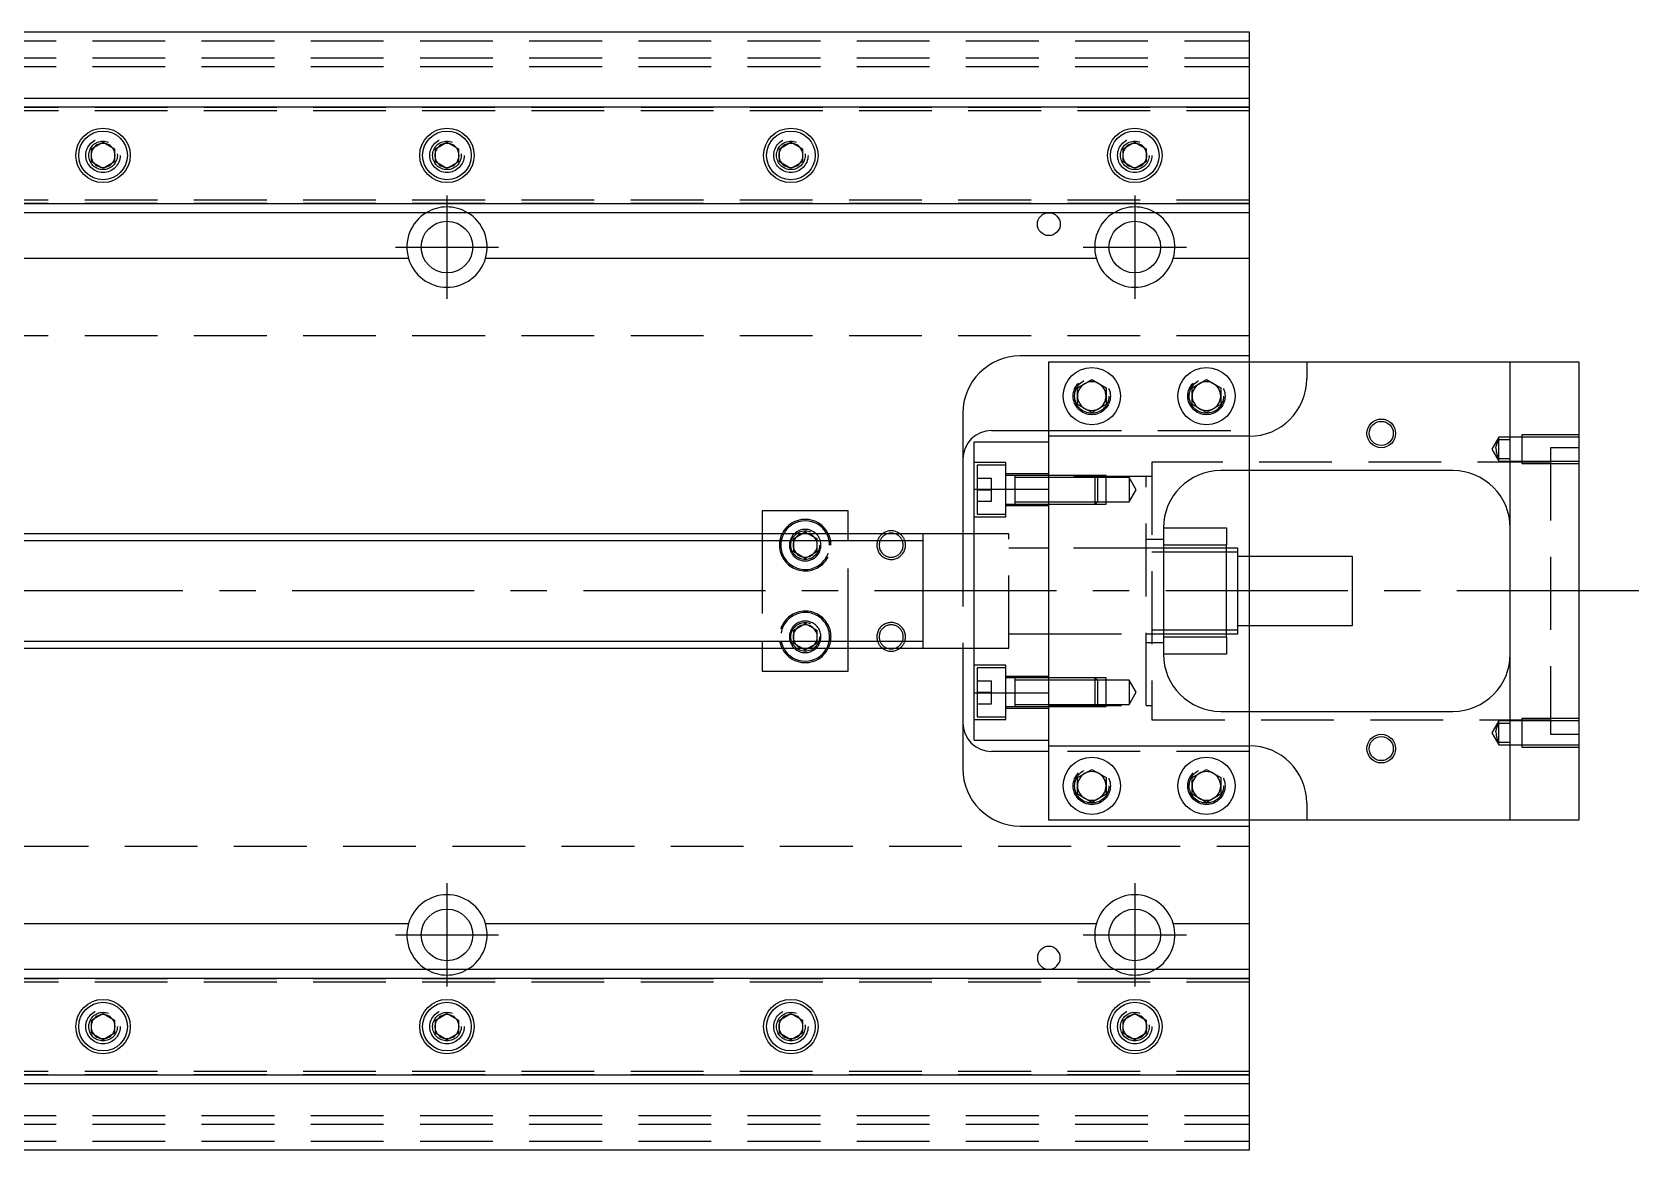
# Model space of a CAD drawing. Extents: x -20 to 872, y -274 to 102.
# Drawn here: x 427.6 to 707.9, y -97.5 to 97.5 of the extents above; entities that cross this region are included whole.
import ezdxf

# ---------------------------------------------------------------- set-up
doc = ezdxf.new("R2010")
doc.units = 0
doc.linetypes.add('CENTER', pattern=[50.8, 31.75, -6.35, 6.35, -6.35])
doc.linetypes.add('DASHED', pattern=[19.05, 12.7, -6.35])
doc.layers.get('0').update_dxf_attribs({"linetype": 'CONTINUOUS'})
doc.layers.add('CENTER', color=1, linetype='CENTER')

msp = doc.modelspace()

# ---------------------------------------------------------------- linework, layer by layer
at = {"color": 3, "linetype": 'DASHED'}
for p, q in [((0, 96), (640, 96)), ((0, 93), (640, 93)), ((0, 91.5), (640, 91.5)), ((419.5, 84.403994), (640, 84.403994)), ((419.5, 83.8), (640, 83.8)), ((442.483582, 76.286038), (442.5, 76)), ((502.483582, 76.286038), (502.5, 76)), ((562.483582, 76.286038), (562.5, 76)), ((617.5, 76), (617.534018, 76.411016)), ((640, 68.2), (419.5, 68.2)), ((640, 67.596006), (419.5, 67.596006)), ((640, 44.5), (5.640312, 44.5)), ((640, 28), (640, 40)), ((609.5, 34), (609.520026, 34.346056)), ((629.5, 34), (629.520026, 34.346056)), ((605, 28), (640, 28)), ((605, 17.78342), (605, 26)), ((640, 27), (640, 28)), ((640, 21), (640, 27)), ((683.5, 26.848738), (682.287564, 24.748738)), ((683.060666, 25.226886), (683.163852, 25.611128)), ((683.163852, 25.611128), (683.302956, 25.985522)), ((683.302956, 25.985522), (683.5, 26.435254)), ((683.5, 26.435254), (683.5, 26.848738)), ((687.5, 26.848738), (683.5, 26.848738)), ((683.5, 23.06222), (683.5, 26.435794)), ((683.5, 26.435254), (685.5, 26.435254)), ((687.5, 27.248732), (687.5, 22.248742)), ((697.5, 27.248732), (687.5, 27.248732)), ((697.5, 26.848738), (687.5, 26.848738)), ((597.5, 22.42767), (592, 22.42767)), ((597.5, 12.92767), (597.5, 22.42767)), ((623, 22.5), (623, -22.5)), ((692.5, 22.5), (623, 22.5)), ((682.287564, 24.748738), (683.5, 22.648738)), ((683.016436, 24.911344), (683.060666, 25.226886)), ((683.5, 22.648738), (683.5, 23.06222)), ((685.5, 23.06222), (683.5, 23.06222)), ((683.5, 22.648738), (687.5, 22.648738)), ((687.5, 22.648738), (697.5, 22.648738)), ((692.5, 25), (692.5, -25)), ((697.5, 25), (692.5, 25)), ((592.5, 21.92767), (592.5, 13.42767)), ((597.5, 21.92767), (592.5, 21.92767)), ((592.5, 19.67767), (595, 19.67767)), ((595, 17.67767), (595, 19.67767)), ((605, 20.42767), (597.5, 20.42767)), ((599.1, 20.17767), (597.5, 20.17767)), ((599.1, 20.17767), (599.095, 20.17767)), ((599.1, 20.17767), (599.1, 19.92022)), ((599.105, 20.17767), (599.1, 20.17767)), ((604.99998, 20.17767), (599.1, 20.17767)), ((599.1, 19.92022), (599.1, 15.435068)), ((604.99998, 19.77767), (599.1, 19.77767)), ((613.1, 20.17767), (605, 20.17767)), ((613.1, 20.177664), (605, 20.177664)), ((622, 20), (605, 20)), ((613.5, 19.77767), (605, 19.77767)), ((613.1, 15.17767), (613.1, 20.17767)), ((613.5, 19.77767), (613.1, 20.17767)), ((615, 20.177664), (613.10002, 20.177664)), ((613.5, 19.77767), (613.5, 15.57767)), ((615, 19.77767), (613.50002, 19.77767)), ((615, 15.177674), (615, 20.177664)), ((619, 19.77767), (615, 19.77767)), ((619, 19.77767), (619, 15.57767)), ((620.212436, 17.67767), (619, 19.77767)), ((622, -20), (622, 20)), ((623, 20), (622, 20)), ((687.5, 22.248742), (697.5, 22.248742)), ((592.5, 17.67767), (595, 17.67767)), ((595, 15.67767), (595, 17.67767)), ((619, 15.57767), (620.212436, 17.67767)), ((592.5, 15.67767), (595, 15.67767)), ((597.5, 15.17767), (599.1, 15.17767)), ((597.5, 14.92767), (605, 14.92767)), ((599.095, 15.17767), (599.1, 15.17767)), ((599.1, 15.57767), (604.99998, 15.57767)), ((599.1, 15.435068), (599.1, 15.17767)), ((599.1, 15.17767), (599.105, 15.17767)), ((599.1, 15.17767), (604.99998, 15.17767)), ((605, 15.57767), (613.5, 15.57767)), ((605, 15.177674), (613.1, 15.177674)), ((605, 15.17767), (613.1, 15.17767)), ((613.1, 15.17767), (613.5, 15.57767)), ((613.10002, 15.177674), (615, 15.177674)), ((613.50002, 15.57767), (615, 15.57767)), ((615, 15.57767), (619, 15.57767)), ((592, 12.92767), (597.5, 12.92767)), ((592.5, 13.42767), (597.5, 13.42767)), ((555, 10), (555, 8.75)), ((555, 8.75), (555, -8.75)), ((560.5, 9.1547), (561.964102, 10)), ((560.5, 8.75), (560.5, 9.1547)), ((560.5, 6.8453), (560.5, 8.75)), ((563.035898, 10), (564.5, 9.1547)), ((564.5, 9.1547), (564.5, 8.75)), ((564.5, 8.75), (564.5, 6.8453)), ((570, 8.75), (570, 10)), ((570, -8.75), (570, 8.75)), ((583, 10), (582.995, 10)), ((583.005, 10), (583, 10)), ((590, 10), (590, -10)), ((598, 10), (592, 10)), ((598, -10), (598, 10)), ((625, 9), (622, 9)), ((560, 8), (560.018502, 8.303588)), ((562.5, 5.690598), (560.5, 6.8453)), ((564.5, 6.8453), (562.5, 5.690598)), ((605, 7.5), (598, 7.5)), ((622, 7.5), (605, 7.5)), ((623, 7.5), (622, 7.5)), ((623, 7.5), (622.995, 7.5)), ((625, 7.5), (623, 7.5)), ((623.005, 7.5), (623, 7.5)), ((636, 7.5), (625, 7.5)), ((640, -6), (640, 6)), ((560, -8), (560.018502, -7.696412)), ((560.5, -6.8453), (562.5, -5.690598)), ((560.5, -8.75), (560.5, -6.8453)), ((562.5, -5.690598), (564.5, -6.8453)), ((564.5, -6.8453), (564.5, -8.75)), ((598, -7.5), (605, -7.5)), ((605, -7.5), (622, -7.5)), ((622, -7.5), (623, -7.5)), ((622.995, -7.5), (623, -7.5)), ((623, -7.5), (625, -7.5)), ((623, -7.5), (623.005, -7.5)), ((625, -7.5), (636, -7.5)), ((555, -8.75), (555, -10)), ((560.5, -9.1547), (560.5, -8.75)), ((561.964102, -10), (560.5, -9.1547)), ((564.5, -9.1547), (563.035898, -10)), ((564.5, -8.75), (564.5, -9.1547)), ((570, -10), (570, -8.75)), ((582.995, -10), (583, -10)), ((583, -10), (583.005, -10)), ((592, -10), (598, -10)), ((622, -9), (625, -9)), ((597.5, -12.92767), (592, -12.92767)), ((592.5, -13.42767), (592.5, -21.92767)), ((597.5, -13.42767), (592.5, -13.42767)), ((597.5, -22.42767), (597.5, -12.92767)), ((592.5, -15.67767), (595, -15.67767)), ((595, -17.67767), (595, -15.67767)), ((605, -14.92767), (597.5, -14.92767)), ((599.1, -15.17767), (597.5, -15.17767)), ((599.1, -15.17767), (599.095, -15.17767)), ((599.1, -15.17767), (599.1, -15.435118)), ((604.99998, -15.17767), (599.1, -15.17767)), ((599.105, -15.17767), (599.1, -15.17767)), ((599.1, -15.435118), (599.1, -19.920272)), ((604.99998, -15.57767), (599.1, -15.57767)), ((613.1, -15.17767), (605, -15.17767)), ((613.1, -15.177674), (605, -15.177674)), ((613.5, -15.57767), (605, -15.57767)), ((613.1, -20.17767), (613.1, -15.17767)), ((613.5, -15.57767), (613.1, -15.17767)), ((615, -15.177674), (613.10002, -15.177674)), ((613.5, -15.57767), (613.5, -19.77767)), ((615, -15.57767), (613.50002, -15.57767)), ((615, -20.177664), (615, -15.177674)), ((619, -15.57767), (615, -15.57767)), ((619, -15.57767), (619, -19.77767)), ((620.212436, -17.67767), (619, -15.57767)), ((592.5, -17.67767), (595, -17.67767)), ((595, -19.67767), (595, -17.67767)), ((605, -26), (605, -17.78342)), ((619, -19.77767), (620.212436, -17.67767)), ((592.5, -19.67767), (595, -19.67767)), ((592.5, -21.92767), (597.5, -21.92767)), ((597.5, -20.17767), (599.1, -20.17767)), ((597.5, -20.42767), (605, -20.42767)), ((599.095, -20.17767), (599.1, -20.17767)), ((599.1, -19.77767), (604.99998, -19.77767)), ((599.1, -19.920272), (599.1, -20.17767)), ((599.1, -20.17767), (604.99998, -20.17767)), ((599.1, -20.17767), (599.105, -20.17767)), ((605, -19.77767), (613.5, -19.77767)), ((605, -20), (622, -20)), ((605, -20.177664), (613.1, -20.177664)), ((605, -20.17767), (613.1, -20.17767)), ((613.1, -20.17767), (613.5, -19.77767)), ((613.10002, -20.177664), (615, -20.177664)), ((613.50002, -19.77767), (615, -19.77767)), ((615, -19.77767), (619, -19.77767)), ((622, -20), (623, -20)), ((640, -27), (640, -21)), ((687.5, -22.248742), (687.5, -27.248732)), ((697.5, -22.248742), (687.5, -22.248742)), ((592, -22.42767), (597.5, -22.42767)), ((623, -22.5), (692.5, -22.5)), ((683.5, -22.648738), (682.287564, -24.748738)), ((682.287564, -24.748738), (683.5, -26.848738)), ((683.016436, -24.586132), (683.060666, -24.27059)), ((683.060666, -24.27059), (683.163852, -23.886348)), ((683.163852, -23.886348), (683.302956, -23.511954)), ((683.302956, -23.511954), (683.5, -23.06222)), ((683.5, -23.06222), (683.5, -22.648738)), ((687.5, -22.648738), (683.5, -22.648738)), ((683.5, -26.435254), (683.5, -23.06168)), ((683.5, -23.06222), (685.5, -23.06222)), ((697.5, -22.648738), (687.5, -22.648738)), ((692.5, -25), (697.5, -25)), ((640, -28), (605, -28)), ((640, -28), (640, -27)), ((640, -40), (640, -28)), ((683.5, -26.848738), (683.5, -26.435254)), ((685.5, -26.435254), (683.5, -26.435254)), ((683.5, -26.848738), (687.5, -26.848738)), ((687.5, -26.848738), (697.5, -26.848738)), ((687.5, -27.248732), (697.5, -27.248732)), ((609.5, -34), (609.520026, -33.653944)), ((629.5, -34), (629.520026, -33.653944)), ((5.640312, -44.5), (640, -44.5)), ((419.5, -67.596006), (640, -67.596006)), ((419.5, -68.2), (640, -68.2)), ((437.5, -76), (437.534018, -75.588984)), ((497.5, -76), (497.534018, -75.588984)), ((562.483582, -75.713962), (562.5, -76)), ((622.483582, -75.713962), (622.5, -76)), ((640, -83.8), (419.5, -83.8)), ((640, -84.403994), (419.5, -84.403994)), ((0, -91.5), (640, -91.5)), ((0, -93), (640, -93)), ((0, -96), (640, -96))]:
    msp.add_line(p, q, dxfattribs=at)
at = {"color": 7, "linetype": 'CONTINUOUS'}
for p, q in [((640, 97.5), (420, 97.5)), ((640, 86), (640, 97.5)), ((420, 86), (640, 86)), ((420, 84.460392), (640, 84.460392)), ((640, 84.460392), (640, 86)), ((640, 67.539608), (640, 84.460392)), ((438, 77.1547), (440, 78.309402)), ((438, 74.8453), (438, 77.1547)), ((440, 78.309402), (442, 77.1547)), ((442, 77.1547), (442, 74.8453)), ((498, 77.1547), (500, 78.309402)), ((498, 74.8453), (498, 77.1547)), ((500, 78.309402), (502, 77.1547)), ((502, 77.1547), (502, 74.8453)), ((558, 77.1547), (560, 78.309402)), ((558, 74.8453), (558, 77.1547)), ((560, 78.309402), (562, 77.1547)), ((562, 77.1547), (562, 74.8453)), ((618, 77.1547), (620, 78.309402)), ((618, 74.8453), (618, 77.1547)), ((620, 78.309402), (622, 77.1547)), ((622, 77.1547), (622, 74.8453)), ((440, 73.690598), (438, 74.8453)), ((442, 74.8453), (440, 73.690598)), ((500, 73.690598), (498, 74.8453)), ((502, 74.8453), (500, 73.690598)), ((560, 73.690598), (558, 74.8453)), ((562, 74.8453), (560, 73.690598)), ((620, 73.690598), (618, 74.8453)), ((622, 74.8453), (620, 73.690598)), ((640, 67.539608), (420, 67.539608)), ((640, 66), (640, 67.539608)), ((640, 66), (420, 66)), ((640, 58), (640, 66)), ((493.291796, 58), (420, 58)), ((613.291796, 58), (506.708204, 58)), ((640, 58), (626.708204, 58)), ((640, 41), (640, 58)), ((640, 41), (600, 41)), ((605, 27), (605, 40)), ((605, 40), (650, 40)), ((640, 40), (640, 41)), ((650, 40), (650, 37)), ((650, 40), (685.5, 40)), ((685.5, -40), (685.5, 40)), ((685.5, 40), (697.5, 40)), ((697.5, 40), (697.5, -40)), ((610, 35.443376), (612.5, 36.886752)), ((612.5, 36.886752), (615, 35.443376)), ((630, 35.443376), (632.5, 36.886752)), ((632.5, 36.886752), (635, 35.443376)), ((610, 32.556624), (610, 35.443376)), ((615, 35.443376), (615, 32.556624)), ((630, 32.556624), (630, 35.443376)), ((635, 35.443376), (635, 32.556624)), ((590, 31), (590, 10)), ((612.5, 31.113248), (610, 32.556624)), ((615, 32.556624), (612.5, 31.113248)), ((632.5, 31.113248), (630, 32.556624)), ((635, 32.556624), (632.5, 31.113248)), ((592, 17.78342), (592, 26)), ((592, 26), (605, 26)), ((595, 28), (605, 28)), ((640, 27), (605, 27)), ((605, 17.78342), (605, 27)), ((675.5, 21), (635, 21)), ((640, 6), (640, 21)), ((592, 17.78342), (605, 17.78342)), ((592, -17.78342), (592, 17.78342)), ((605, -17.78342), (605, 17.78342)), ((605, -17.78342), (605, 17.78342)), ((555, 14), (555, 10)), ((570, 14), (555, 14)), ((570, 10), (570, 14)), ((583, 10), (420, 10)), ((561.964102, 10), (562.5, 10.309402)), ((562.5, 10.309402), (563.035898, 10)), ((583, 10.000006), (583, -10.000006)), ((592, 10), (583, 10)), ((625, 11), (636, 11)), ((625, 11), (625, -11)), ((636, 11), (636, 8)), ((625, 6.75), (623, 6.75)), ((636, 8), (625, 8)), ((636, 6.75), (625, 6.75)), ((636, -8), (636, 8)), ((638, 7.5), (636, 7.5)), ((638, 6.75), (636, 6.75)), ((638, -7.5), (638, 7.5)), ((658, 6), (638, 6)), ((658, -6), (658, 6)), ((623, -6.75), (625, -6.75)), ((625, -6.75), (636, -6.75)), ((625, -8), (636, -8)), ((636, -6.75), (638, -6.75)), ((636, -7.5), (638, -7.5)), ((636, -8), (636, -11)), ((638, -6), (658, -6)), ((640, -21), (640, -6)), ((420, -10), (583, -10)), ((555, -10), (555, -14)), ((562.5, -10.309402), (561.964102, -10)), ((563.035898, -10), (562.5, -10.309402)), ((570, -14), (570, -10)), ((583, -10), (592, -10)), ((590, -10), (590, -31)), ((636, -11), (625, -11)), ((555, -14), (570, -14)), ((592, -17.78342), (605, -17.78342)), ((592, -26), (592, -17.78342)), ((605, -27), (605, -17.78342)), ((635, -21), (675.5, -21)), ((592, -26), (605, -26)), ((605, -28), (595, -28)), ((605, -27), (640, -27)), ((605, -40), (605, -27)), ((610, -32.556624), (612.5, -31.113248)), ((610, -35.443376), (610, -32.556624)), ((612.5, -31.113248), (615, -32.556624)), ((615, -32.556624), (615, -35.443376)), ((630, -32.556624), (632.5, -31.113248)), ((630, -35.443376), (630, -32.556624)), ((632.5, -31.113248), (635, -32.556624)), ((635, -32.556624), (635, -35.443376)), ((612.5, -36.886752), (610, -35.443376)), ((615, -35.443376), (612.5, -36.886752)), ((632.5, -36.886752), (630, -35.443376)), ((635, -35.443376), (632.5, -36.886752)), ((650, -37), (650, -40)), ((600, -41), (640, -41)), ((650, -40), (605, -40)), ((640, -41), (640, -40)), ((640, -58), (640, -41)), ((685.5, -40), (650, -40)), ((697.5, -40), (685.5, -40)), ((420, -58), (493.291796, -58)), ((506.708204, -58), (613.291796, -58)), ((626.708204, -58), (640, -58)), ((640, -66), (640, -58)), ((420, -66), (640, -66)), ((640, -67.539608), (640, -66)), ((420, -67.539608), (640, -67.539608)), ((640, -84.460392), (640, -67.539608)), ((438, -74.8453), (440, -73.690598)), ((438, -77.1547), (438, -74.8453)), ((440, -73.690598), (442, -74.8453)), ((442, -74.8453), (442, -77.1547)), ((498, -74.8453), (500, -73.690598)), ((498, -77.1547), (498, -74.8453)), ((500, -73.690598), (502, -74.8453)), ((502, -74.8453), (502, -77.1547)), ((558, -74.8453), (560, -73.690598)), ((558, -77.1547), (558, -74.8453)), ((560, -73.690598), (562, -74.8453)), ((562, -74.8453), (562, -77.1547)), ((618, -74.8453), (620, -73.690598)), ((618, -77.1547), (618, -74.8453)), ((620, -73.690598), (622, -74.8453)), ((622, -74.8453), (622, -77.1547)), ((440, -78.309402), (438, -77.1547)), ((442, -77.1547), (440, -78.309402)), ((500, -78.309402), (498, -77.1547)), ((502, -77.1547), (500, -78.309402)), ((560, -78.309402), (558, -77.1547)), ((562, -77.1547), (560, -78.309402)), ((620, -78.309402), (618, -77.1547)), ((622, -77.1547), (620, -78.309402)), ((640, -84.460392), (420, -84.460392)), ((640, -86), (420, -86)), ((640, -86), (640, -84.460392)), ((640, -97.5), (640, -86)), ((420, -97.5), (640, -97.5))]:
    msp.add_line(p, q, dxfattribs=at)
at = {"color": 3, "linetype": 'CONTINUOUS'}
for p, q in [((583, 8.75), (420, 8.75)), ((420, -8.75), (583, -8.75))]:
    msp.add_line(p, q, dxfattribs=at)
at = {"color": 7, "linetype": 'CONTINUOUS'}
for centre, radius in [((440, 76), 4.75), ((440, 76), 4.25), ((500, 76), 4.75), ((500, 76), 4.25), ((560, 76), 4.75), ((560, 76), 4.25), ((620, 76), 4.75), ((620, 76), 4.25), ((500, 60), 4.5), ((605, 64), 2), ((620, 60), 4.5), ((612.5, 34), 5), ((632.5, 34), 5), ((663, 27.5), 2.1), ((663, -27.5), 2.1), ((612.5, -34), 5), ((632.5, -34), 5), ((500, -60), 4.5), ((620, -60), 4.5), ((440, -76), 4.75), ((440, -76), 4.25), ((500, -76), 4.75), ((500, -76), 4.25), ((560, -76), 4.75), ((560, -76), 4.25), ((620, -76), 4.75), ((620, -76), 4.25)]:
    msp.add_circle(centre, radius, dxfattribs=at)
at = {"color": 3, "linetype": 'DASHED'}
for centre, radius in [((440, 76), 3), ((440, 76), 2.5), ((500, 76), 3), ((500, 76), 2.5), ((560, 76), 3), ((560, 76), 2.5), ((620, 76), 3), ((620, 76), 2.5), ((612.5, 34), 3.25), ((612.5, 34), 3), ((632.5, 34), 3.25), ((632.5, 34), 3), ((562.5, 8), 2.5), ((562.5, -8), 2.5), ((612.5, -34), 3.25), ((632.5, -34), 3.25), ((612.5, -34), 3), ((632.5, -34), 3), ((440, -76), 3), ((440, -76), 2.5), ((500, -76), 3), ((500, -76), 2.5), ((560, -76), 3), ((560, -76), 2.5), ((620, -76), 3), ((620, -76), 2.5)]:
    msp.add_circle(centre, radius, dxfattribs=at)
at = {"color": 3, "linetype": 'CONTINUOUS'}
for centre in [(663, 27.5), (663, -27.5)]:
    msp.add_circle(centre, 2.5, dxfattribs=at)
at = {"color": 7, "linetype": 'CONTINUOUS'}
for centre, radius, start, end in [((440, 76), 2.1, 162.24721, 180), ((440, 76), 2.1, 180, 197.75279), ((440, 76), 2.1, 137.75279, 162.24721), ((440, 76), 2.1, 102.24721, 137.75279), ((440, 76), 2.1, 77.75279, 102.24721), ((440, 76), 2.1, 42.24721, 77.75279), ((440, 76), 2.1, 17.75279, 42.24721), ((440, 76), 2.1, 342.24721, 17.75279), ((500, 76), 2.1, 162.24721, 180), ((500, 76), 2.1, 180, 197.75279), ((500, 76), 2.1, 137.75279, 162.24721), ((500, 76), 2.1, 102.24721, 137.75279), ((500, 76), 2.1, 77.75279, 102.24721), ((500, 76), 2.1, 42.24721, 77.75279), ((500, 76), 2.1, 17.75279, 42.24721), ((500, 76), 2.1, 342.24721, 17.75279), ((560, 76), 2.1, 162.24721, 180), ((560, 76), 2.1, 180, 197.75279), ((560, 76), 2.1, 137.75279, 162.24721), ((560, 76), 2.1, 102.24721, 137.75279), ((560, 76), 2.1, 77.75279, 102.24721), ((560, 76), 2.1, 42.24721, 77.75279), ((560, 76), 2.1, 17.75279, 42.24721), ((560, 76), 2.1, 342.24721, 17.75279), ((620, 76), 2.1, 162.24721, 180), ((620, 76), 2.1, 180, 197.75279), ((620, 76), 2.1, 137.75279, 162.24721), ((620, 76), 2.1, 102.24721, 137.75279), ((620, 76), 2.1, 77.75279, 102.24721), ((620, 76), 2.1, 42.24721, 77.75279), ((620, 76), 2.1, 17.75279, 42.24721), ((620, 76), 2.1, 342.24721, 17.75279), ((440, 76), 2.1, 197.75279, 222.24721), ((440, 76), 2.1, 222.24721, 257.75279), ((440, 76), 2.1, 257.75279, 282.24721), ((440, 76), 2.1, 282.24721, 317.75279), ((440, 76), 2.1, 317.75279, 342.24721), ((500, 76), 2.1, 197.75279, 222.24721), ((500, 76), 2.1, 222.24721, 257.75279), ((500, 76), 2.1, 257.75279, 282.24721), ((500, 76), 2.1, 282.24721, 317.75279), ((500, 76), 2.1, 317.75279, 342.24721), ((560, 76), 2.1, 197.75279, 222.24721), ((560, 76), 2.1, 222.24721, 257.75279), ((560, 76), 2.1, 257.75279, 282.24721), ((560, 76), 2.1, 282.24721, 317.75279), ((560, 76), 2.1, 317.75279, 342.24721), ((620, 76), 2.1, 197.75279, 222.24721), ((620, 76), 2.1, 222.24721, 257.75279), ((620, 76), 2.1, 257.75279, 282.24721), ((620, 76), 2.1, 282.24721, 317.75279), ((620, 76), 2.1, 317.75279, 342.24721), ((500, 60), 7, 121.002719, 196.60155), ((500, 60), 7, 343.39845, 58.997281), ((620, 60), 7, 121.002719, 196.60155), ((620, 60), 7, 343.39845, 58.997281), ((500, 60), 7, 196.60155, 343.39845), ((620, 60), 7, 196.60155, 343.39845), ((600, 31), 10, 90, 180), ((612.5, 34), 2.5, 60, 120), ((632.5, 34), 2.5, 60, 120), ((640, 37), 10, 270, 0), ((612.5, 34), 2.5, 120, 180), ((612.5, 34), 2.5, 180, 240), ((612.5, 34), 2.5, 0, 60), ((612.5, 34), 2.5, 300, 0), ((632.5, 34), 2.5, 120, 180), ((632.5, 34), 2.5, 180, 240), ((632.5, 34), 2.5, 0, 60), ((632.5, 34), 2.5, 300, 0), ((612.5, 34), 2.5, 240, 300), ((632.5, 34), 2.5, 240, 300), ((595, 23), 5, 90, 180), ((635, 11), 10, 90, 180), ((675.5, 11), 10, 0, 90), ((562.5, 8), 4.5, 26.3878, 153.6122), ((562.5, 8), 4.25, 28.072487, 151.927513), ((562.5, 8), 2.1, 162.24721, 180), ((562.5, 8), 2.1, 159.075168, 162.24721), ((562.5, 8), 2.1, 137.75279, 159.075168), ((562.5, 8), 2.1, 107.75279, 137.75279), ((562.5, 8), 2.1, 102.24721, 107.75279), ((562.5, 8), 2.1, 77.75279, 102.24721), ((562.5, 8), 2.1, 72.24721, 77.75279), ((562.5, 8), 2.1, 42.24721, 72.24721), ((562.5, 8), 2.1, 20.924832, 42.24721), ((562.5, 8), 2.1, 17.75279, 20.924832), ((562.5, 8), 2.1, 342.24721, 17.75279), ((577.5, 8), 2.1, 90, 107.75279), ((577.5, 8), 2.1, 72.24721, 90), ((562.5, 8), 2.1, 180, 197.75279), ((562.5, 8), 2.1, 197.75279, 222.24721), ((562.5, 8), 2.1, 222.24721, 257.75279), ((562.5, 8), 2.1, 257.75279, 282.24721), ((562.5, 8), 2.1, 282.24721, 317.75279), ((562.5, 8), 2.1, 317.75279, 342.24721), ((562.5, -8), 2.1, 162.24721, 180), ((562.5, -8), 2.1, 180, 197.75279), ((562.5, -8), 2.1, 137.75279, 162.24721), ((562.5, -8), 2.1, 102.24721, 137.75279), ((562.5, -8), 2.1, 77.75279, 102.24721), ((562.5, -8), 2.1, 42.24721, 77.75279), ((562.5, -8), 2.1, 17.75279, 42.24721), ((562.5, -8), 2.1, 342.24721, 17.75279), ((562.5, -8), 4.5, 206.3878, 333.6122), ((562.5, -8), 4.25, 208.072487, 331.927513), ((562.5, -8), 2.1, 197.75279, 200.924832), ((562.5, -8), 2.1, 200.924832, 222.24721), ((562.5, -8), 2.1, 222.24721, 252.24721), ((562.5, -8), 2.1, 252.24721, 257.75279), ((562.5, -8), 2.1, 257.75279, 282.24721), ((562.5, -8), 2.1, 282.24721, 287.75279), ((562.5, -8), 2.1, 287.75279, 317.75279), ((562.5, -8), 2.1, 317.75279, 339.075168), ((562.5, -8), 2.1, 339.075168, 342.24721), ((577.5, -8), 2.1, 252.24721, 287.75279), ((635, -11), 10, 180, 270), ((675.5, -11), 10, 270, 0), ((595, -23), 5, 180, 270), ((640, -37), 10, 0, 90), ((600, -31), 10, 180, 270), ((612.5, -34), 2.5, 120, 180), ((612.5, -34), 2.5, 60, 120), ((612.5, -34), 2.5, 0, 60), ((632.5, -34), 2.5, 120, 180), ((632.5, -34), 2.5, 60, 120), ((632.5, -34), 2.5, 0, 60), ((612.5, -34), 2.5, 180, 240), ((612.5, -34), 2.5, 240, 300), ((612.5, -34), 2.5, 300, 0), ((632.5, -34), 2.5, 180, 240), ((632.5, -34), 2.5, 240, 300), ((632.5, -34), 2.5, 300, 0), ((500, -60), 7, 16.60155, 163.39845), ((620, -60), 7, 16.60155, 163.39845), ((500, -60), 7, 163.39845, 238.997281), ((500, -60), 7, 301.002719, 16.60155), ((620, -60), 7, 163.39845, 238.997281), ((620, -60), 7, 301.002719, 16.60155), ((605, -64), 2, 90, 270), ((605, -64), 2, 270, 90), ((440, -76), 2.1, 162.24721, 180), ((440, -76), 2.1, 137.75279, 162.24721), ((440, -76), 2.1, 102.24721, 137.75279), ((440, -76), 2.1, 77.75279, 102.24721), ((440, -76), 2.1, 42.24721, 77.75279), ((440, -76), 2.1, 17.75279, 42.24721), ((440, -76), 2.1, 342.24721, 17.75279), ((500, -76), 2.1, 162.24721, 180), ((500, -76), 2.1, 137.75279, 162.24721), ((500, -76), 2.1, 102.24721, 137.75279), ((500, -76), 2.1, 77.75279, 102.24721), ((500, -76), 2.1, 42.24721, 77.75279), ((500, -76), 2.1, 17.75279, 42.24721), ((500, -76), 2.1, 342.24721, 17.75279), ((560, -76), 2.1, 162.24721, 180), ((560, -76), 2.1, 137.75279, 162.24721), ((560, -76), 2.1, 102.24721, 137.75279), ((560, -76), 2.1, 77.75279, 102.24721), ((560, -76), 2.1, 42.24721, 77.75279), ((560, -76), 2.1, 17.75279, 42.24721), ((560, -76), 2.1, 342.24721, 17.75279), ((620, -76), 2.1, 162.24721, 180), ((620, -76), 2.1, 137.75279, 162.24721), ((620, -76), 2.1, 102.24721, 137.75279), ((620, -76), 2.1, 77.75279, 102.24721), ((620, -76), 2.1, 42.24721, 77.75279), ((620, -76), 2.1, 17.75279, 42.24721), ((620, -76), 2.1, 342.24721, 17.75279), ((440, -76), 2.1, 180, 197.75279), ((440, -76), 2.1, 197.75279, 222.24721), ((440, -76), 2.1, 222.24721, 257.75279), ((440, -76), 2.1, 257.75279, 282.24721), ((440, -76), 2.1, 282.24721, 317.75279), ((440, -76), 2.1, 317.75279, 342.24721), ((500, -76), 2.1, 180, 197.75279), ((500, -76), 2.1, 197.75279, 222.24721), ((500, -76), 2.1, 222.24721, 257.75279), ((500, -76), 2.1, 257.75279, 282.24721), ((500, -76), 2.1, 282.24721, 317.75279), ((500, -76), 2.1, 317.75279, 342.24721), ((560, -76), 2.1, 180, 197.75279), ((560, -76), 2.1, 197.75279, 222.24721), ((560, -76), 2.1, 222.24721, 257.75279), ((560, -76), 2.1, 257.75279, 282.24721), ((560, -76), 2.1, 282.24721, 317.75279), ((560, -76), 2.1, 317.75279, 342.24721), ((620, -76), 2.1, 180, 197.75279), ((620, -76), 2.1, 197.75279, 222.24721), ((620, -76), 2.1, 222.24721, 257.75279), ((620, -76), 2.1, 257.75279, 282.24721), ((620, -76), 2.1, 282.24721, 317.75279), ((620, -76), 2.1, 317.75279, 342.24721)]:
    msp.add_arc(centre, radius, start, end, dxfattribs=at)
at = {"color": 3, "linetype": 'DASHED'}
for centre, radius, start, end in [((500, 60), 7, 58.997281, 121.002719), ((620, 60), 7, 58.997281, 121.002719), ((686.951784, 24.952686), 3.935565, 180.60188226, 208.70854311), ((562.5, 8), 4.5, 170.405932, 0), ((562.5, 8), 4.5, 153.6122, 170.405932), ((562.5, 8), 4.25, 169.835751, 0), ((562.5, 8), 4.25, 151.927513, 169.835751), ((562.5, 8), 2.75, 180, 15.82662), ((562.5, 8), 2.75, 164.17338, 180), ((562.5, 8), 2.75, 133.341758, 164.17338), ((562.5, 8), 2.75, 46.658242, 133.341758), ((562.5, 8), 2.75, 15.82662, 46.658242), ((562.5, 8), 4.25, 10.164249, 28.072487), ((562.5, 8), 4.5, 9.594068, 26.3878), ((562.5, 8), 4.25, 0, 10.164249), ((562.5, 8), 4.5, 0, 9.594068), ((577.5, 8), 2.5, 162.542397, 0), ((577.5, 8), 2.5, 126.869898, 162.542397), ((577.5, 8), 2.1, 159.075168, 20.924832), ((577.5, 8), 2.1, 107.75279, 159.075168), ((577.5, 8), 2.1, 20.924832, 72.24721), ((577.5, 8), 2.5, 17.457603, 53.130102), ((577.5, 8), 2.5, 0, 17.457603), ((562.5, -8), 4.5, 0, 189.594068), ((562.5, -8), 4.25, 0, 190.164249), ((562.5, -8), 2.75, 344.17338, 180), ((577.5, -8), 2.5, 0, 197.457603), ((562.5, -8), 2.75, 180, 195.82662), ((562.5, -8), 4.25, 349.835751, 0), ((562.5, -8), 4.5, 350.405932, 0), ((577.5, -8), 2.1, 90, 200.924832), ((577.5, -8), 2.1, 339.075168, 90), ((577.5, -8), 2.5, 342.542397, 0), ((562.5, -8), 4.5, 189.594068, 206.3878), ((562.5, -8), 4.25, 190.164249, 208.072487), ((562.5, -8), 2.75, 195.82662, 226.658242), ((562.5, -8), 2.75, 226.658242, 313.341758), ((562.5, -8), 2.75, 313.341758, 344.17338), ((562.5, -8), 4.25, 331.927513, 349.835751), ((562.5, -8), 4.5, 333.6122, 350.405932), ((577.5, -8), 2.5, 197.457603, 233.130102), ((577.5, -8), 2.1, 200.924832, 252.24721), ((577.5, -8), 2.1, 287.75279, 339.075168), ((577.5, -8), 2.5, 306.869898, 342.542397), ((686.95178, -24.544789), 3.935561, 180.60189743, 208.70855827), ((500, -60), 7, 238.997281, 301.002719), ((620, -60), 7, 238.997281, 301.002719)]:
    msp.add_arc(centre, radius, start, end, dxfattribs=at)
at = {"color": 3, "linetype": 'CONTINUOUS'}
for centre, start, end in [((577.5, 8), 53.130102, 126.869898), ((577.5, -8), 233.130102, 306.869898)]:
    msp.add_arc(centre, 2.5, start, end, dxfattribs=at)
at = {"layer": 'CENTER', "color": 1, "linetype": 'CENTER'}
for p, q in [((500, 69), (500, 51)), ((620, 69), (620, 51)), ((491, 60), (509, 60)), ((611, 60), (629, 60)), ((707.945, 0), (-20, 0)), ((500, -51), (500, -69)), ((620, -51), (620, -69)), ((491, -60), (509, -60)), ((611, -60), (629, -60))]:
    msp.add_line(p, q, dxfattribs=at)

doc.saveas('drawing.dxf')
